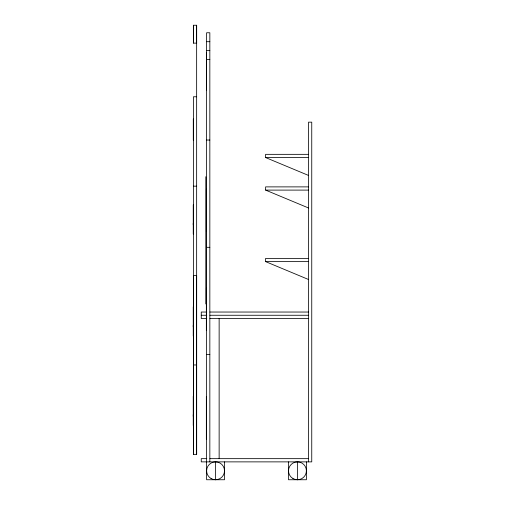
<?xml version="1.0" encoding="UTF-8"?>
<svg xmlns="http://www.w3.org/2000/svg" width="505" height="505" viewBox="0 0 505 505"><rect width="100%" height="100%" fill="white"/><g stroke="black" fill="none" stroke-linecap="round" stroke-linejoin="round"><path stroke-width="0.76" d="M193.251 416.391L193.251 414.637M193.251 326.956L193.251 325.201M193.251 224.921L193.251 223.166M193.428 454.361L193.428 275.566L196.647 275.566L196.647 454.361L193.428 454.361L193.428 96.771L196.647 96.771M196.647 25.25L196.647 43.127L193.428 43.127L193.428 25.25L196.647 25.25L196.647 454.361M206.621 41.7L209.84 41.7M206.621 50.639L209.84 50.639M206.621 59.577L209.84 59.577M206.621 140.036L209.84 140.036M308.536 154.341L265.624 154.341L265.624 157.56L308.536 175.437M265.624 157.56L308.536 157.56M193.428 186.168L196.647 186.168M308.536 186.882L265.624 186.882L265.624 190.101L308.536 207.978M265.624 190.101L308.536 190.101M206.621 247.317L209.84 247.317M308.536 258.402L265.624 258.402L265.624 261.622L308.536 279.499M265.624 261.622L308.536 261.622M206.779 312.039L201.255 312.039L201.255 318.478L206.779 318.478M209.935 312.039L308.536 312.039M201.255 315.259L206.779 315.259M209.935 315.259L308.536 315.259M209.935 318.478L308.536 318.478M206.621 354.592L209.84 354.592M193.428 364.963L196.647 364.963M206.779 458.654L201.255 458.654L201.255 461.873L311.749 461.873L311.749 122.16L308.536 122.16L308.536 461.873M209.935 458.654L308.536 458.654M306.39 461.873L306.39 479.75L288.507 479.75L288.507 461.873M297.445 461.873L297.445 479.75M224.498 461.873L224.498 479.75L206.621 479.75L206.621 32.762L209.84 32.762L209.84 461.873M219.138 318.478L219.138 458.654M215.559 461.873L215.559 479.75M206.488 52.286L206.488 90.029M206.349 189.236L206.349 231.65M206.349 287.995L206.349 330.409M206.349 396.665L206.349 439.079M205.813 176.718L205.813 303.959M193.428 25.25L193.428 43.127M193.295 118.978L193.295 140.182M193.251 204.803L193.251 234.042M193.251 306.838L193.251 336.077M193.251 396.273L193.251 425.513M211.09 478.551A8.938 8.938 0 0 0 224.498 470.812A8.938 8.938 0 0 0 211.09 463.066A8.938 8.938 0 0 0 211.09 478.551M292.976 478.551A8.938 8.938 0 0 0 306.39 470.812A8.938 8.938 0 0 0 292.976 463.066A8.938 8.938 0 0 0 292.976 478.551"/></g></svg>
